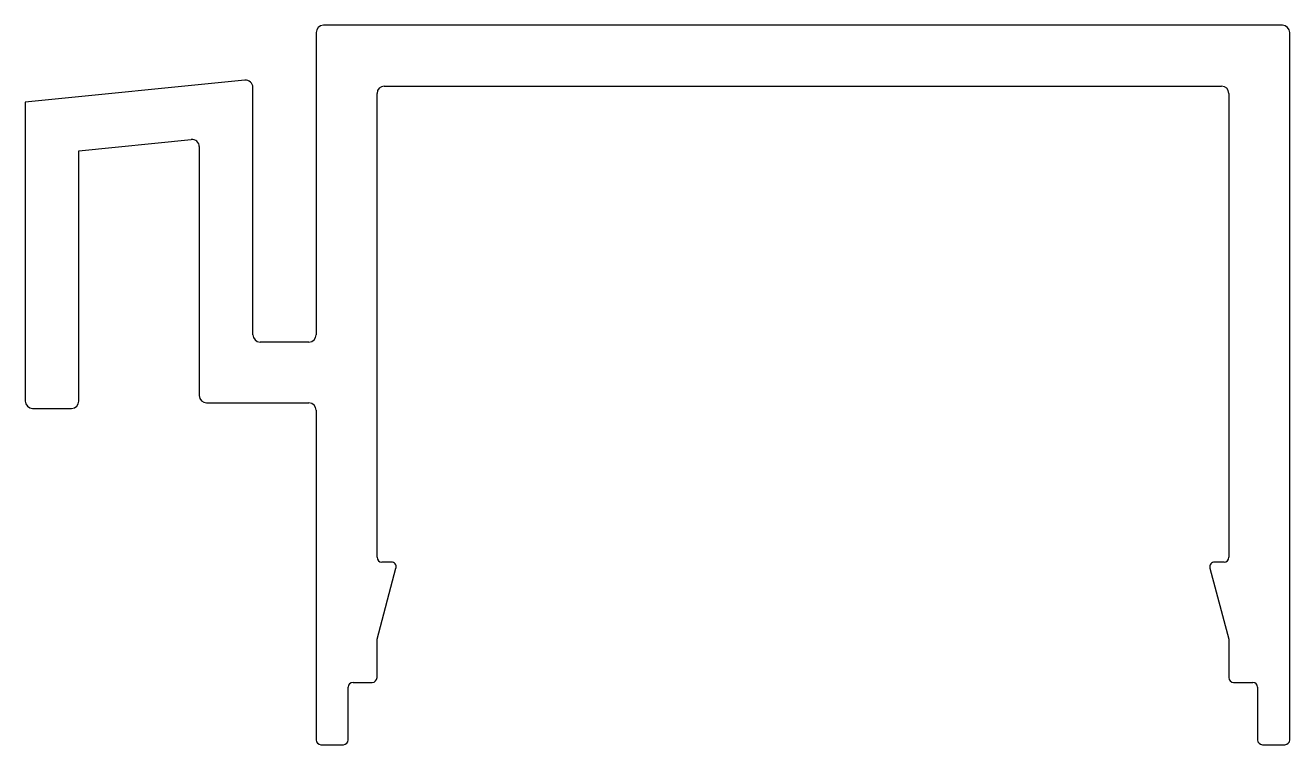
# Model space of a CAD drawing. Extents: x 5 to 71, y 2.5 to 40.1.
import ezdxf

# ---------------------------------------------------------------- set-up
doc = ezdxf.new("R2010")
doc.units = 0
doc.layers.get('0').update_dxf_attribs({"linetype": 'CONTINUOUS'})

msp = doc.modelspace()

# ---------------------------------------------------------------- linework, layer by layer
for p, q in [((20.158, 39.689), (20.158, 23.926)), ((45.558, 40.069), (20.538, 40.069)), ((70.578, 40.069), (45.558, 40.069)), ((70.958, 2.789), (70.958, 39.689)), ((16.437, 37.204), (4.981, 36.056)), ((16.856, 23.926), (16.856, 36.825)), ((23.333, 12.314), (23.333, 36.514)), ((23.713, 36.894), (45.558, 36.894)), ((45.558, 36.894), (67.403, 36.894)), ((67.783, 36.514), (67.783, 12.314)), ((4.981, 36.056), (4.981, 20.461)), ((7.775, 33.528), (13.643, 34.116)), ((14.062, 33.737), (14.062, 20.751)), ((7.775, 20.461), (7.775, 33.528)), ((19.777, 23.545), (17.237, 23.545)), ((5.362, 20.08), (7.394, 20.08)), ((14.443, 20.37), (19.777, 20.37)), ((20.158, 19.989), (20.158, 2.789)), ((24.083, 12.064), (23.583, 12.064)), ((67.533, 12.064), (67.033, 12.064)), ((23.333, 8.049), (24.324, 11.749)), ((66.791, 11.749), (67.783, 8.049)), ((23.333, 6.039), (23.333, 8.049)), ((67.783, 8.049), (67.783, 6.039)), ((21.833, 2.789), (21.833, 5.539)), ((22.083, 5.789), (23.083, 5.789)), ((68.033, 5.789), (69.033, 5.789)), ((69.283, 5.539), (69.283, 2.789)), ((20.408, 2.539), (21.583, 2.539)), ((69.533, 2.539), (70.708, 2.539))]:
    msp.add_line(p, q)
for centre, radius, start, end in [((20.538, 39.689), 0.38, 90, 180), ((70.578, 39.689), 0.38, 0, 90), ((16.475, 36.825), 0.381, 360, 95.72472), ((23.713, 36.514), 0.38, 90, 180), ((67.403, 36.514), 0.38, 0, 90), ((13.681, 33.737), 0.381, 360, 95.72472), ((17.237, 23.926), 0.381, 180, 270), ((19.777, 23.926), 0.381, 270, 360), ((5.362, 20.461), 0.381, 180, 270), ((7.394, 20.461), 0.381, 270, 360), ((14.443, 20.751), 0.381, 180, 270), ((19.777, 19.989), 0.381, 0, 90), ((23.583, 12.314), 0.25, 180, 270), ((24.083, 11.814), 0.25, 345, 90), ((67.033, 11.814), 0.25, 90, 195), ((67.533, 12.314), 0.25, 270, 0), ((23.083, 6.039), 0.25, 270, 360), ((68.033, 6.039), 0.25, 180, 270), ((22.083, 5.539), 0.25, 90, 180), ((69.033, 5.539), 0.25, 0, 90), ((20.408, 2.789), 0.25, 180, 270), ((21.583, 2.789), 0.25, 270, 360), ((69.533, 2.789), 0.25, 180, 270), ((70.708, 2.789), 0.25, 270, 360)]:
    msp.add_arc(centre, radius, start, end)

doc.saveas('drawing.dxf')
